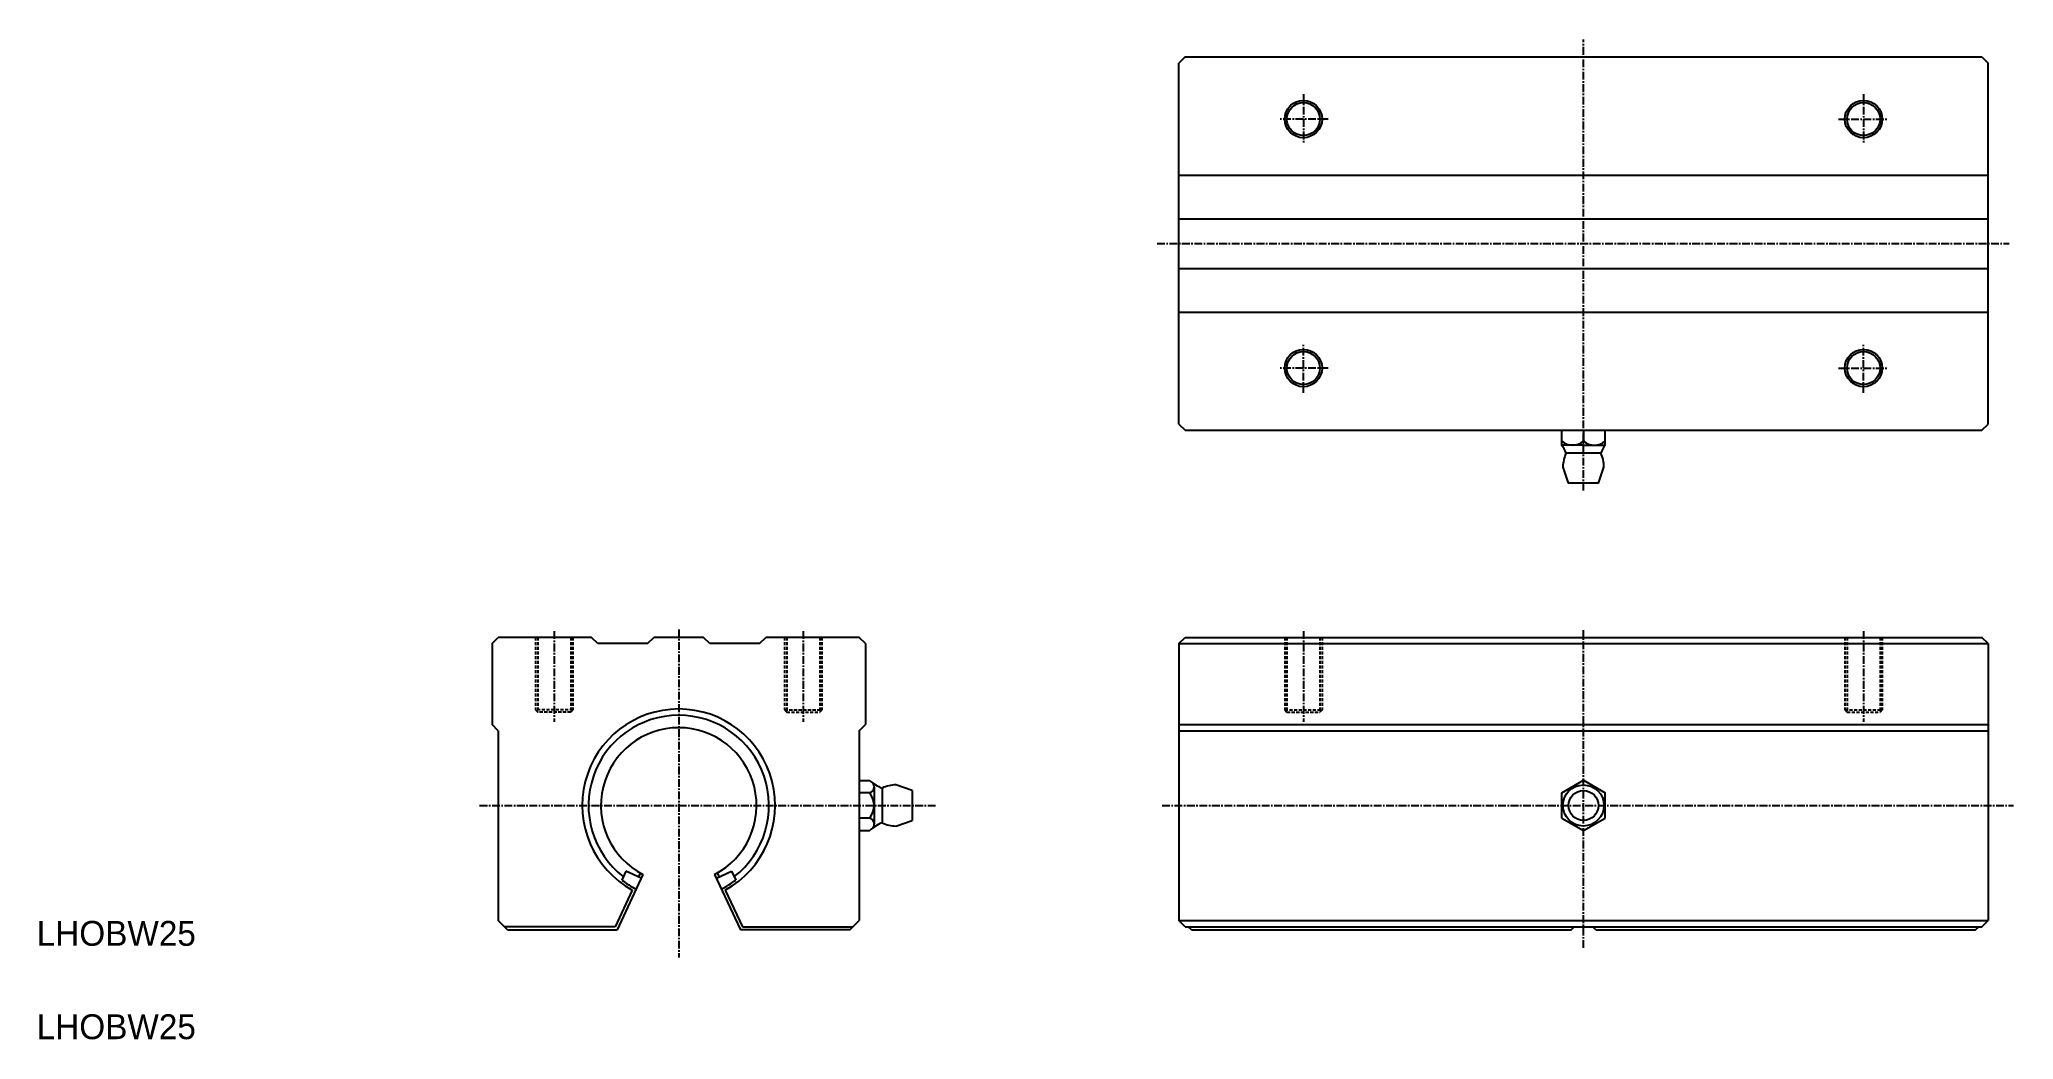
# Model space of a CAD drawing. Extents: x 10 to 328, y 10 to 171.
import ezdxf

# ---------------------------------------------------------------- set-up
doc = ezdxf.new("R2010")
doc.units = 0
doc.linetypes.add('CENTER', pattern=[2, 1.25, -0.25, 0.25, -0.25])
doc.linetypes.add('DASHED', pattern=[0.75, 0.5, -0.25])
doc.layers.get('0').update_dxf_attribs({"linetype": 'CONTINUOUS'})
doc.layers.add('CENTER', color=1, linetype='CENTER')

msp = doc.modelspace()

# ---------------------------------------------------------------- linework, layer by layer
at = {"color": 7, "linetype": 'CONTINUOUS'}
for p, q in [((194.51, 167.83), (193.51, 166.83)), ((193.51, 108.83), (193.51, 166.83)), ((194.51, 167.83), (322.51, 167.83)), ((322.51, 167.83), (323.51, 166.83)), ((323.51, 108.83), (323.51, 166.83)), ((193.51, 148.83), (323.51, 148.83)), ((193.51, 141.83), (323.51, 141.83)), ((193.51, 133.83), (323.51, 133.83)), ((193.51, 126.83), (323.51, 126.83)), ((193.51, 108.83), (194.51, 107.83)), ((322.51, 107.83), (323.51, 108.83)), ((194.51, 107.83), (322.51, 107.83)), ((255.01, 105.45), (255.01, 107.83)), ((258.51, 105.45), (255.01, 105.45)), ((258.51, 107.83), (258.51, 106.13)), ((258.51, 105.45), (262.01, 105.45)), ((262.01, 105.45), (262.01, 107.83)), ((255.21, 101.93), (256.07, 99.33)), ((261.31, 104.17), (255.71, 104.17)), ((260.94, 99.33), (261.81, 101.93)), ((260.94, 99.33), (256.07, 99.33)), ((83.15, 73.55), (84.15, 74.55)), ((83.15, 73.55), (83.15, 60.55)), ((99.15, 74.55), (84.15, 74.55)), ((100.15, 73.55), (99.15, 74.55)), ((108.15, 73.55), (100.15, 73.55)), ((108.15, 73.55), (109.15, 74.55)), ((117.15, 74.55), (109.15, 74.55)), ((118.15, 73.55), (117.15, 74.55)), ((126.15, 73.55), (118.15, 73.55)), ((126.15, 73.55), (127.15, 74.55)), ((142.15, 74.55), (127.15, 74.55)), ((143.15, 73.55), (142.15, 74.55)), ((143.15, 73.55), (143.15, 60.55)), ((193.51, 73.55), (194.51, 74.55)), ((193.51, 73.55), (323.51, 73.55)), ((193.51, 73.55), (193.51, 29.05)), ((194.51, 74.55), (322.51, 74.55)), ((323.51, 73.55), (322.51, 74.55)), ((323.51, 73.55), (323.51, 29.05)), ((84.15, 59.55), (83.15, 60.55)), ((142.15, 59.55), (143.15, 60.55)), ((193.51, 60.55), (323.51, 60.55)), ((84.15, 59.55), (84.15, 29.05)), ((142.15, 59.55), (142.15, 29.05)), ((193.51, 59.55), (323.51, 59.55)), ((142.15, 51.58), (143.85, 51.58)), ((150.65, 49.98), (148.05, 50.85)), ((255.01, 49.57), (258.51, 51.59)), ((258.51, 51.59), (262.01, 49.57)), ((143.85, 49.57), (142.15, 49.57)), ((144.53, 50.48), (144.53, 44.62)), ((145.81, 50.35), (145.81, 44.75)), ((150.65, 49.98), (150.65, 45.12)), ((255.01, 45.53), (255.01, 49.57)), ((262.01, 45.53), (262.01, 49.57)), ((143.85, 45.53), (142.15, 45.53)), ((148.05, 44.25), (150.65, 45.12)), ((255.01, 45.53), (258.51, 43.51)), ((258.51, 43.51), (262.01, 45.53)), ((142.15, 43.52), (143.85, 43.52)), ((143.85, 43.52), (143.85, 43.52)), ((107.4, 36.45), (103.25, 27.55)), ((104.66, 37), (103.99, 35.57)), ((107.12, 35.85), (104.66, 37)), ((106.96, 36.69), (106.67, 36.06)), ((118.9, 36.45), (123.06, 27.55)), ((119.19, 35.85), (121.65, 37)), ((119.34, 36.69), (119.64, 36.06)), ((121.65, 37), (122.32, 35.57)), ((105.69, 33.96), (102.94, 28.05)), ((120.62, 33.96), (123.37, 28.05)), ((85.65, 27.55), (84.15, 29.05)), ((140.65, 27.55), (142.15, 29.05)), ((193.51, 29.05), (323.51, 29.05)), ((194.51, 28.05), (193.51, 29.05)), ((322.51, 28.05), (323.51, 29.05)), ((102.94, 28.05), (85.15, 28.05)), ((85.65, 27.55), (103.25, 27.55)), ((140.65, 27.55), (123.06, 27.55)), ((123.37, 28.05), (141.15, 28.05)), ((194.51, 28.05), (322.51, 28.05)), ((195.51, 27.55), (195.01, 28.05)), ((195.51, 27.55), (256.51, 27.55)), ((241.26, 27.55), (241.26, 27.55)), ((256.01, 27.55), (256.01, 27.55)), ((256.51, 27.55), (257.01, 28.05)), ((260.51, 27.55), (260.01, 28.05)), ((260.51, 27.55), (321.51, 27.55)), ((261.01, 27.55), (261.01, 27.55)), ((321.51, 27.55), (322.01, 28.05))]:
    msp.add_line(p, q, dxfattribs=at)
at = {"color": 3, "linetype": 'DASHED'}
for p, q in [((90.15, 74.55), (90.15, 62.9)), ((90.5, 74.55), (90.5, 62.55)), ((95.8, 74.55), (95.8, 62.55)), ((96.15, 74.55), (96.15, 62.9)), ((130.15, 74.55), (130.15, 62.9)), ((130.5, 74.55), (130.5, 62.55)), ((135.8, 74.55), (135.8, 62.55)), ((136.15, 74.55), (136.15, 62.9)), ((210.51, 74.55), (210.51, 62.9)), ((210.86, 74.55), (210.86, 62.55)), ((216.16, 74.55), (216.16, 62.55)), ((216.51, 74.55), (216.51, 62.9)), ((300.51, 74.55), (300.51, 62.9)), ((300.86, 74.55), (300.86, 62.55)), ((306.16, 74.55), (306.16, 62.55)), ((306.51, 74.55), (306.51, 62.9)), ((90.15, 62.9), (90.5, 62.55)), ((96.15, 62.9), (90.15, 62.9)), ((95.8, 62.55), (90.5, 62.55)), ((96.15, 62.9), (95.8, 62.55)), ((130.15, 62.9), (136.15, 62.9)), ((130.15, 62.9), (130.5, 62.55)), ((130.5, 62.55), (135.8, 62.55)), ((136.15, 62.9), (135.8, 62.55)), ((210.51, 62.9), (216.51, 62.9)), ((210.51, 62.9), (210.86, 62.55)), ((210.86, 62.55), (216.16, 62.55)), ((216.51, 62.9), (216.16, 62.55)), ((300.51, 62.9), (306.51, 62.9)), ((300.51, 62.9), (300.86, 62.55)), ((300.86, 62.55), (306.16, 62.55)), ((306.51, 62.9), (306.16, 62.55))]:
    msp.add_line(p, q, dxfattribs=at)
at = {"color": 3, "linetype": 'CONTINUOUS'}
for centre in [(213.51, 157.83), (303.51, 157.83), (213.51, 117.83), (303.51, 117.83)]:
    msp.add_circle(centre, 3, dxfattribs=at)
at = {"color": 7, "linetype": 'CONTINUOUS'}
for centre, radius in [((213.51, 157.83), 2.65), ((303.51, 157.83), 2.65), ((213.51, 117.83), 2.65), ((303.51, 117.83), 2.65), ((258.51, 47.55), 3.3), ((258.51, 47.55), 2.4)]:
    msp.add_circle(centre, radius, dxfattribs=at)
for centre, radius, start, end in [((256.76, 108.04), 2.59, 227.4445, 312.5555), ((251.09, 102.48), 4.92, 20.1737, 37.2175), ((260.26, 108.04), 2.59, 227.4445, 312.5555), ((265.92, 102.48), 4.92, 142.7825, 159.8263), ((260.47, 101.93), 5.26, 154.8166, 180.0935), ((256.55, 101.93), 5.26, 359.9065, 25.1838), ((113.15, 47.55), 15.5, 298.7755, 241.2245), ((113.15, 47.55), 14.5, 307.915, 232.085), ((113.15, 47.55), 12.5, 297.3871, 242.6129), ((143.55, 50.53), 1, 287.548, 42.7494), ((147.95, 55.95), 6, 227.0936, 249.0427), ((148.05, 45.59), 5.26, 89.9065, 115.1838), ((141.2, 47.55), 3.33, 322.6627, 37.3373), ((143.46, 44.53), 1.08, 328.3588, 68.5342), ((147.95, 39.15), 6, 110.9573, 133.1709), ((148.05, 49.51), 5.26, 244.8166, 270.0935), ((113.15, 47.55), 15.08, 232.5913, 243.0217), ((113.15, 47.55), 15.08, 296.9783, 307.4087)]:
    msp.add_arc(centre, radius, start, end, dxfattribs=at)
at = {"layer": 'CENTER', "color": 1, "linetype": 'CENTER'}
for p, q in [((258.51, 98.18), (258.51, 170.63)), ((213.51, 161.83), (213.51, 153.83)), ((303.51, 161.83), (303.51, 153.83)), ((217.51, 157.83), (209.51, 157.83)), ((299.51, 157.83), (307.51, 157.83)), ((190, 137.83), (326.92, 137.83)), ((213.51, 113.83), (213.51, 121.83)), ((303.51, 113.83), (303.51, 121.83)), ((217.51, 117.83), (209.51, 117.83)), ((299.51, 117.83), (307.51, 117.83)), ((93.15, 75.55), (93.15, 60.99)), ((113.15, 75.8), (113.15, 23.14)), ((133.15, 75.55), (133.15, 60.99)), ((213.51, 75.55), (213.51, 60.99)), ((258.51, 24.65), (258.51, 75.74)), ((303.51, 75.55), (303.51, 60.99)), ((303.51, 75.55), (303.51, 60.99)), ((81.15, 47.55), (154.53, 47.55)), ((190.81, 47.55), (327.61, 47.55))]:
    msp.add_line(p, q, dxfattribs=at)

# ---------------------------------------------------------------- texts
at = {"color": 7, "linetype": 'CONTINUOUS'}
for p in [(10, 25), (10, 10)]:
    msp.add_text('LHOBW25', height=4, dxfattribs=at).set_placement(p)

doc.saveas('drawing.dxf')
